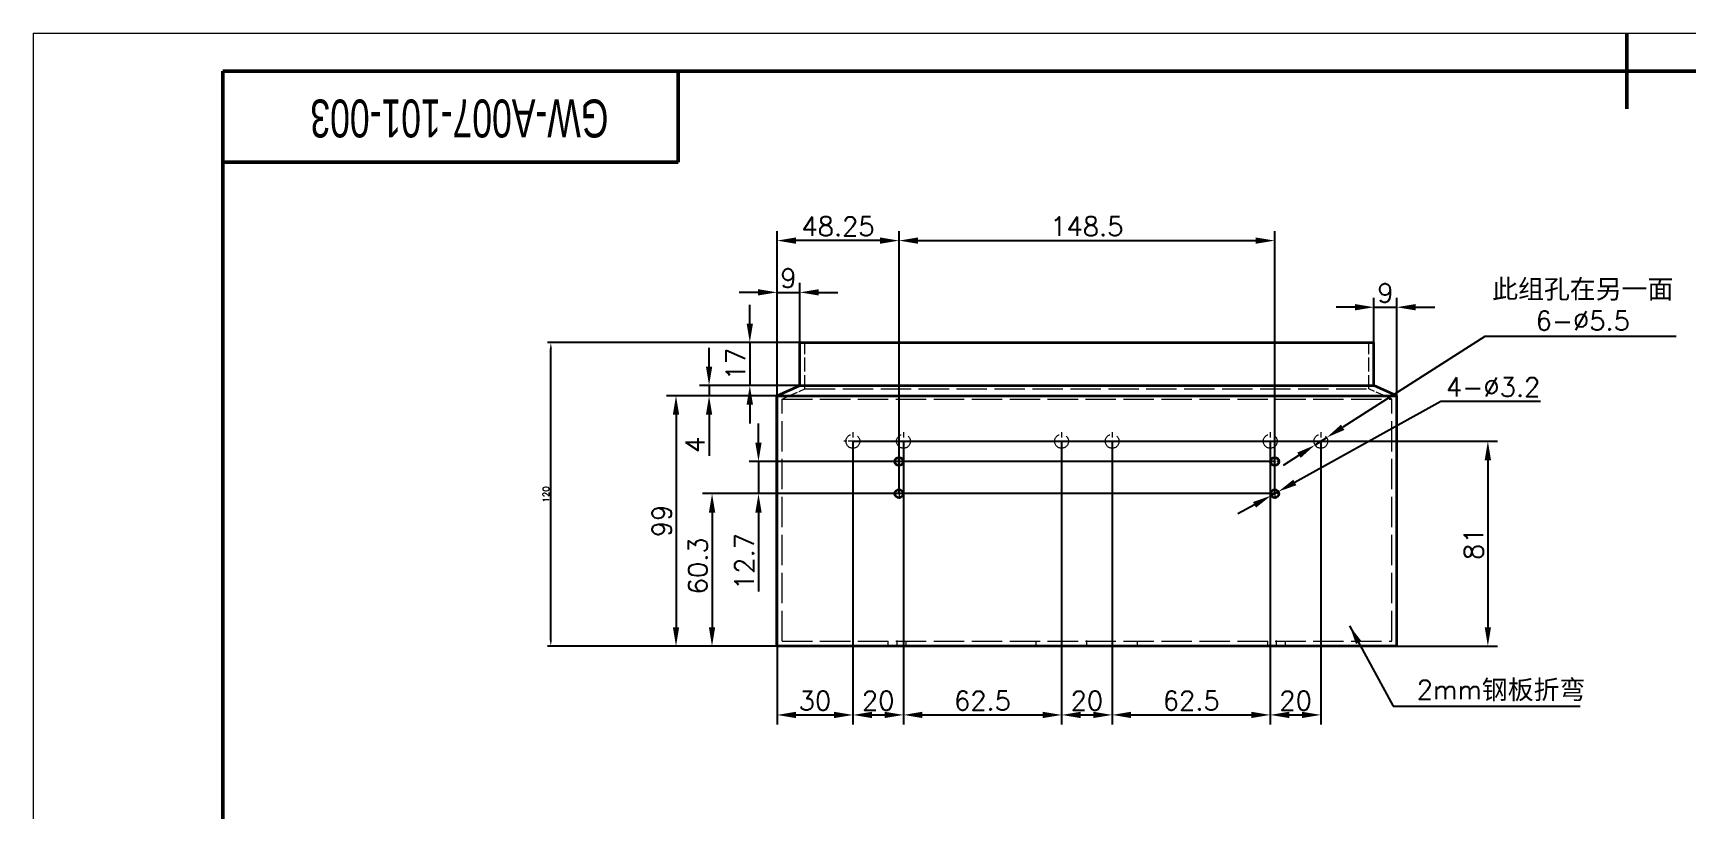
# Model space of a CAD drawing. Header units: millimetres. Extents: x -13336 to 61423, y -27528 to -3175.
# Drawn here: x -10348 to -9693, y -6257 to -5950 of the extents above; entities that cross this region are included whole.
import ezdxf

# ---------------------------------------------------------------- set-up
doc = ezdxf.new("R2010")
doc.units = ezdxf.units.MM
for name, pattern in [('CENTER2', [28.575, 19.05, -3.175, 3.175, -3.175]), ('DASHDOT', [18.5, 12, -3, 0.5, -3]), ('DASHED', [15, 12, -3])]:
    doc.linetypes.add(name, pattern=pattern)
for name, color, linetype, lineweight in [('09图框', 4, 'Continuous', 15), ('中心线', 1, 'CENTER2', 15), ('文字', 3, 'Continuous', 15), ('轮廓线', 7, 'Continuous', 50)]:
    doc.layers.add(name, color=color, linetype=linetype, lineweight=lineweight)
doc.styles.get("Standard").update_dxf_attribs({"font": 'txt', "bigfont": 'gbcbig.shx'})
doc.styles.add('汉字 5号', font='FSGB2312.ttf', dxfattribs={"width": 0.7, "height": 5})
doc.dimstyles.new('1：3', dxfattribs={"dimscale": 3, "dimtxt": 2.5, "dimasz": 2.5, "dimexe": 1.25, "dimexo": 0, "dimtad": 1, "dimdsep": 46, "dimtxsty": 'Standard', "dimcen": 2.5, "dimclrd": 3, "dimclre": 3, "dimclrt": 1, "dimadec": 0, "dimazin": 0, "dimtfac": 1, "dimtmove": 0, "dimatfit": 3, "dimfxl": 0, "dimarcsym": 0})
doc.dimstyles.new('1：3$3', dxfattribs={"dimscale": 3, "dimtxt": 2.5, "dimasz": 2.5, "dimexe": 1.25, "dimexo": 0, "dimtad": 1, "dimtoh": 1, "dimdsep": 46, "dimtxsty": 'Standard', "dimcen": 2.5, "dimclrd": 3, "dimclre": 3, "dimclrt": 1, "dimadec": 0, "dimazin": 0, "dimtfac": 1, "dimtmove": 0, "dimatfit": 3, "dimfxl": 0, "dimarcsym": 0})
doc.dimstyles.new('ISO-25', dxfattribs={"dimtxt": 2.5, "dimasz": 2.5, "dimexe": 1.25, "dimexo": 0.625, "dimtad": 1, "dimtxsty": 'Standard', "dimcen": 2.5, "dimadec": 0, "dimazin": 0, "dimtfac": 1, "dimtmove": 0, "dimatfit": 3, "dimfxl": 0, "dimarcsym": 0})

# ---------------------------------------------------------------- blocks, each defined once
blk = doc.blocks.new('A3图框')
at = {"layer": '09图框', "linetype": 'ByBlock', "lineweight": 15}
blk.add_line((66985.19, 10662.44), (66985.19, 10365.44), dxfattribs=at)
at = {"layer": '09图框', "linetype": 'Continuous', "lineweight": 15}
blk.add_line((66985.19, 10662.44), (67405.19, 10662.44), dxfattribs=at)
at = {"layer": '中心线', "color": 7, "linetype": 'Continuous', "lineweight": 50}
for p, q in [((67010.19, 10657.44), (67400.19, 10657.44)), ((67010.19, 10645.44), (67070.19, 10645.44))]:
    blk.add_line(p, q, dxfattribs=at)
at = {"layer": '轮廓线'}
blk.add_line((67195.19, 10662.44), (67195.19, 10652.44), dxfattribs=at)
at = {"layer": '轮廓线', "color": 7, "linetype": 'ByBlock', "lineweight": 50}
for p, q in [((67010.19, 10370.44), (67010.19, 10657.44)), ((67070.19, 10645.44), (67070.19, 10657.44))]:
    blk.add_line(p, q, dxfattribs=at)
blk = doc.blocks.new('*D128')
at = {"color": 3, "lineweight": -2, "transparency": 16777216}
for p, q in [((-10053.52, -6092.93), (-10097.2, -6092.93)), ((-10093.45, -6100.43), (-10093.45, -6184.43)), ((-10053.52, -6191.93), (-10097.2, -6191.93))]:
    blk.add_line(p, q, dxfattribs=at)
at = {"color": 3, "transparency": 16777216}
for points in [[(-10094.7, -6100.43), (-10092.2, -6100.43), (-10093.45, -6092.93)], [(-10094.7, -6184.43), (-10092.2, -6184.43), (-10093.45, -6191.93)]]:
    blk.add_solid(points, dxfattribs=at)
at = {"layer": 'Defpoints', "color": 0, "transparency": 16777216}
for p in [(-10053.52, -6092.93), (-10093.45, -6191.93), (-10053.52, -6191.93)]:
    blk.add_point(p, dxfattribs=at)
at = {"color": 1, "transparency": 16777216, "insert": (-10099.08, -6142.43), "char_height": 7.5, "attachment_point": 5, "rotation": 90}
blk.add_mtext('99', dxfattribs=at)
blk = doc.blocks.new('*D129')
at = {"color": 3, "lineweight": -2, "transparency": 16777216}
for p, q in [((-10080.37, -6081.43), (-10080.37, -6073.93)), ((-10044.52, -6088.93), (-10084.12, -6088.93)), ((-10080.37, -6088.93), (-10080.37, -6092.93)), ((-10053.52, -6092.93), (-10084.12, -6092.93)), ((-10080.37, -6100.43), (-10080.37, -6116.68))]:
    blk.add_line(p, q, dxfattribs=at)
at = {"color": 3, "transparency": 16777216}
for points in [[(-10081.62, -6081.43), (-10079.12, -6081.43), (-10080.37, -6088.93)], [(-10081.62, -6100.43), (-10079.12, -6100.43), (-10080.37, -6092.93)]]:
    blk.add_solid(points, dxfattribs=at)
at = {"layer": 'Defpoints', "color": 0, "transparency": 16777216}
for p in [(-10044.52, -6088.93), (-10080.37, -6092.93), (-10053.52, -6092.93)]:
    blk.add_point(p, dxfattribs=at)
at = {"color": 1, "transparency": 16777216, "insert": (-10085.99, -6112.3), "char_height": 7.5, "attachment_point": 5, "rotation": 90}
blk.add_mtext('4', dxfattribs=at)
blk = doc.blocks.new('*D130')
at = {"color": 3, "lineweight": -2, "transparency": 16777216}
for p, q in [((-10064.27, -6064.43), (-10064.27, -6056.93)), ((-10044.52, -6071.93), (-10068.02, -6071.93)), ((-10064.27, -6071.93), (-10064.27, -6088.93)), ((-10044.52, -6088.93), (-10068.02, -6088.93)), ((-10064.27, -6096.43), (-10064.27, -6103.93))]:
    blk.add_line(p, q, dxfattribs=at)
at = {"color": 3, "transparency": 16777216}
for points in [[(-10065.52, -6064.43), (-10063.02, -6064.43), (-10064.27, -6071.93)], [(-10065.52, -6096.43), (-10063.02, -6096.43), (-10064.27, -6088.93)]]:
    blk.add_solid(points, dxfattribs=at)
at = {"layer": 'Defpoints', "color": 0, "transparency": 16777216}
for p in [(-10044.52, -6071.93), (-10064.27, -6088.93), (-10044.52, -6088.93)]:
    blk.add_point(p, dxfattribs=at)
at = {"color": 1, "transparency": 16777216, "insert": (-10069.89, -6080.43), "char_height": 7.5, "attachment_point": 5, "rotation": 90}
blk.add_mtext('17', dxfattribs=at)
blk = doc.blocks.new('*D131')
at = {"color": 3, "lineweight": -2, "transparency": 16777216}
for p, q in [((-10053.52, -6092.93), (-10053.52, -6048.31)), ((-10044.52, -6088.93), (-10044.52, -6048.31)), ((-10061.02, -6052.06), (-10068.52, -6052.06)), ((-10053.52, -6052.06), (-10044.52, -6052.06)), ((-10037.02, -6052.06), (-10029.52, -6052.06))]:
    blk.add_line(p, q, dxfattribs=at)
at = {"color": 3, "transparency": 16777216}
for points in [[(-10061.02, -6050.81), (-10061.02, -6053.31), (-10053.52, -6052.06)], [(-10037.02, -6050.81), (-10037.02, -6053.31), (-10044.52, -6052.06)]]:
    blk.add_solid(points, dxfattribs=at)
at = {"layer": 'Defpoints', "color": 0, "transparency": 16777216}
for p in [(-10044.52, -6052.06), (-10044.52, -6088.93), (-10053.52, -6092.93)]:
    blk.add_point(p, dxfattribs=at)
at = {"color": 1, "transparency": 16777216, "insert": (-10049.02, -6046.44), "char_height": 7.5, "attachment_point": 5}
blk.add_mtext('9', dxfattribs=at)
blk = doc.blocks.new('*D132')
at = {"color": 3, "lineweight": -2, "transparency": 16777216}
for p, q in [((-9817.52, -6088.93), (-9817.52, -6054.19)), ((-9808.52, -6092.93), (-9808.52, -6054.19)), ((-9825.02, -6057.94), (-9832.52, -6057.94)), ((-9817.52, -6057.94), (-9808.52, -6057.94)), ((-9801.02, -6057.94), (-9793.52, -6057.94))]:
    blk.add_line(p, q, dxfattribs=at)
at = {"color": 3, "transparency": 16777216}
for points in [[(-9825.02, -6056.69), (-9825.02, -6059.19), (-9817.52, -6057.94)], [(-9801.02, -6056.69), (-9801.02, -6059.19), (-9808.52, -6057.94)]]:
    blk.add_solid(points, dxfattribs=at)
at = {"layer": 'Defpoints', "color": 0, "transparency": 16777216}
for p in [(-9808.52, -6057.94), (-9817.52, -6088.93), (-9808.52, -6092.93)]:
    blk.add_point(p, dxfattribs=at)
at = {"color": 1, "transparency": 16777216, "insert": (-9813.02, -6052.32), "char_height": 7.5, "attachment_point": 5}
blk.add_mtext('9', dxfattribs=at)
blk = doc.blocks.new('*D133')
at = {"color": 3, "lineweight": -2, "transparency": 16777216}
for p, q in [((-10023.52, -6110.93), (-9768.75, -6110.93)), ((-9772.5, -6118.43), (-9772.5, -6184.43)), ((-10009.52, -6191.93), (-9768.75, -6191.93))]:
    blk.add_line(p, q, dxfattribs=at)
at = {"color": 3, "transparency": 16777216}
for points in [[(-9773.75, -6118.43), (-9771.25, -6118.43), (-9772.5, -6110.93)], [(-9773.75, -6184.43), (-9771.25, -6184.43), (-9772.5, -6191.93)]]:
    blk.add_solid(points, dxfattribs=at)
at = {"layer": 'Defpoints', "color": 0, "transparency": 16777216}
for p in [(-10023.52, -6110.93), (-10009.52, -6191.93), (-9772.5, -6191.93)]:
    blk.add_point(p, dxfattribs=at)
at = {"color": 1, "transparency": 16777216, "insert": (-9778.13, -6151.43), "char_height": 7.5, "attachment_point": 5, "rotation": 90}
blk.add_mtext('81', dxfattribs=at)
blk = doc.blocks.new('*D134')
at = {"color": 3, "lineweight": -2, "transparency": 16777216}
for p, q in [((-10053.52, -6092.93), (-10053.52, -6222.87)), ((-10023.52, -6110.93), (-10023.52, -6222.87)), ((-10046.02, -6219.12), (-10031.02, -6219.12))]:
    blk.add_line(p, q, dxfattribs=at)
at = {"color": 3, "transparency": 16777216}
for points in [[(-10046.02, -6217.87), (-10046.02, -6220.37), (-10053.52, -6219.12)], [(-10031.02, -6217.87), (-10031.02, -6220.37), (-10023.52, -6219.12)]]:
    blk.add_solid(points, dxfattribs=at)
at = {"layer": 'Defpoints', "color": 0, "transparency": 16777216}
for p in [(-10053.52, -6092.93), (-10023.52, -6110.93), (-10023.52, -6219.12)]:
    blk.add_point(p, dxfattribs=at)
at = {"color": 1, "transparency": 16777216, "insert": (-10038.52, -6213.49), "char_height": 7.5, "attachment_point": 5}
blk.add_mtext('30', dxfattribs=at)
blk = doc.blocks.new('*D135')
at = {"color": 3, "lineweight": -2, "transparency": 16777216}
for p, q in [((-10023.52, -6110.93), (-10023.52, -6222.87)), ((-10003.52, -6110.93), (-10003.52, -6222.87)), ((-10016.02, -6219.12), (-10011.02, -6219.12))]:
    blk.add_line(p, q, dxfattribs=at)
at = {"color": 3, "transparency": 16777216}
for points in [[(-10016.02, -6217.87), (-10016.02, -6220.37), (-10023.52, -6219.12)], [(-10011.02, -6217.87), (-10011.02, -6220.37), (-10003.52, -6219.12)]]:
    blk.add_solid(points, dxfattribs=at)
at = {"layer": 'Defpoints', "color": 0, "transparency": 16777216}
for p in [(-10023.52, -6110.93), (-10003.52, -6110.93), (-10003.52, -6219.12)]:
    blk.add_point(p, dxfattribs=at)
at = {"color": 1, "transparency": 16777216, "insert": (-10013.52, -6213.49), "char_height": 7.5, "attachment_point": 5}
blk.add_mtext('20', dxfattribs=at)
blk = doc.blocks.new('*D136')
at = {"color": 3, "lineweight": -2, "transparency": 16777216}
for p, q in [((-10003.52, -6110.93), (-10003.52, -6222.87)), ((-9941.02, -6110.93), (-9941.02, -6222.87)), ((-9996.02, -6219.12), (-9948.52, -6219.12))]:
    blk.add_line(p, q, dxfattribs=at)
at = {"color": 3, "transparency": 16777216}
for points in [[(-9996.02, -6217.87), (-9996.02, -6220.37), (-10003.52, -6219.12)], [(-9948.52, -6217.87), (-9948.52, -6220.37), (-9941.02, -6219.12)]]:
    blk.add_solid(points, dxfattribs=at)
at = {"layer": 'Defpoints', "color": 0, "transparency": 16777216}
for p in [(-10003.52, -6110.93), (-9941.02, -6110.93), (-9941.02, -6219.12)]:
    blk.add_point(p, dxfattribs=at)
at = {"color": 1, "transparency": 16777216, "insert": (-9972.27, -6213.49), "char_height": 7.5, "attachment_point": 5}
blk.add_mtext('62.5', dxfattribs=at)
blk = doc.blocks.new('*D137')
at = {"color": 3, "lineweight": -2, "transparency": 16777216}
for p, q in [((-9941.02, -6110.93), (-9941.02, -6222.87)), ((-9921.02, -6110.93), (-9921.02, -6222.87)), ((-9933.52, -6219.12), (-9928.52, -6219.12))]:
    blk.add_line(p, q, dxfattribs=at)
at = {"color": 3, "transparency": 16777216}
for points in [[(-9933.52, -6217.87), (-9933.52, -6220.37), (-9941.02, -6219.12)], [(-9928.52, -6217.87), (-9928.52, -6220.37), (-9921.02, -6219.12)]]:
    blk.add_solid(points, dxfattribs=at)
at = {"layer": 'Defpoints', "color": 0, "transparency": 16777216}
for p in [(-9941.02, -6110.93), (-9921.02, -6110.93), (-9921.02, -6219.12)]:
    blk.add_point(p, dxfattribs=at)
at = {"color": 1, "transparency": 16777216, "insert": (-9931.02, -6213.49), "char_height": 7.5, "attachment_point": 5}
blk.add_mtext('20', dxfattribs=at)
blk = doc.blocks.new('*D138')
at = {"color": 3, "lineweight": -2, "transparency": 16777216}
for p, q in [((-9921.02, -6110.93), (-9921.02, -6222.86)), ((-9858.52, -6110.93), (-9858.52, -6222.86)), ((-9913.52, -6219.11), (-9866.02, -6219.11))]:
    blk.add_line(p, q, dxfattribs=at)
at = {"color": 3, "transparency": 16777216}
for points in [[(-9913.52, -6217.86), (-9913.52, -6220.36), (-9921.02, -6219.11)], [(-9866.02, -6217.86), (-9866.02, -6220.36), (-9858.52, -6219.11)]]:
    blk.add_solid(points, dxfattribs=at)
at = {"layer": 'Defpoints', "color": 0, "transparency": 16777216}
for p in [(-9921.02, -6110.93), (-9858.52, -6110.93), (-9858.52, -6219.11)]:
    blk.add_point(p, dxfattribs=at)
at = {"color": 1, "transparency": 16777216, "insert": (-9889.77, -6213.48), "char_height": 7.5, "attachment_point": 5}
blk.add_mtext('62.5', dxfattribs=at)
blk = doc.blocks.new('*D139')
at = {"color": 3, "lineweight": -2, "transparency": 16777216}
for p, q in [((-9858.52, -6110.93), (-9858.52, -6222.86)), ((-9838.52, -6110.93), (-9838.52, -6222.86)), ((-9851.02, -6219.11), (-9846.02, -6219.11))]:
    blk.add_line(p, q, dxfattribs=at)
at = {"color": 3, "transparency": 16777216}
for points in [[(-9851.02, -6217.86), (-9851.02, -6220.36), (-9858.52, -6219.11)], [(-9846.02, -6217.86), (-9846.02, -6220.36), (-9838.52, -6219.11)]]:
    blk.add_solid(points, dxfattribs=at)
at = {"layer": 'Defpoints', "color": 0, "transparency": 16777216}
for p in [(-9858.52, -6110.93), (-9838.52, -6110.93), (-9838.52, -6219.11)]:
    blk.add_point(p, dxfattribs=at)
at = {"color": 1, "transparency": 16777216, "insert": (-9848.52, -6213.48), "char_height": 7.5, "attachment_point": 5}
blk.add_mtext('20', dxfattribs=at)
blk = doc.blocks.new('*D140')
at = {"color": 3, "lineweight": -2, "transparency": 16777216}
for p, q in [((-10053.52, -6131.63), (-10053.52, -6027.86)), ((-10012.77, -6031.61), (-10046.02, -6031.61)), ((-10005.27, -6131.63), (-10005.27, -6027.86))]:
    blk.add_line(p, q, dxfattribs=at)
at = {"color": 3, "transparency": 16777216}
for points in [[(-10046.02, -6030.36), (-10046.02, -6032.86), (-10053.52, -6031.61)], [(-10012.77, -6030.36), (-10012.77, -6032.86), (-10005.27, -6031.61)]]:
    blk.add_solid(points, dxfattribs=at)
at = {"layer": 'Defpoints', "color": 0, "transparency": 16777216}
for p in [(-10053.52, -6031.61), (-10053.52, -6131.63), (-10005.27, -6131.63)]:
    blk.add_point(p, dxfattribs=at)
at = {"color": 1, "transparency": 16777216, "insert": (-10029.4, -6025.99), "char_height": 7.5, "attachment_point": 5}
blk.add_mtext('48.25', dxfattribs=at)
blk = doc.blocks.new('*D141')
at = {"color": 3, "lineweight": -2, "transparency": 16777216}
for p, q in [((-10005.27, -6118.93), (-10005.27, -6027.86)), ((-9997.77, -6031.61), (-9864.27, -6031.61)), ((-9856.77, -6131.63), (-9856.77, -6027.86))]:
    blk.add_line(p, q, dxfattribs=at)
at = {"color": 3, "transparency": 16777216}
for points in [[(-9997.77, -6030.36), (-9997.77, -6032.86), (-10005.27, -6031.61)], [(-9864.27, -6030.36), (-9864.27, -6032.86), (-9856.77, -6031.61)]]:
    blk.add_solid(points, dxfattribs=at)
at = {"layer": 'Defpoints', "color": 0, "transparency": 16777216}
for p in [(-9856.77, -6031.61), (-10005.27, -6118.93), (-9856.77, -6131.63)]:
    blk.add_point(p, dxfattribs=at)
at = {"color": 1, "transparency": 16777216, "insert": (-9931.02, -6025.99), "char_height": 7.5, "attachment_point": 5}
blk.add_mtext('148.5', dxfattribs=at)
blk = doc.blocks.new('*D142')
at = {"color": 3, "lineweight": -2, "transparency": 16777216}
for p, q in [((-9856.77, -6131.63), (-10082.95, -6131.63)), ((-10079.2, -6139.13), (-10079.2, -6184.43)), ((-9856.02, -6191.93), (-10082.95, -6191.93))]:
    blk.add_line(p, q, dxfattribs=at)
at = {"color": 3, "transparency": 16777216}
for points in [[(-10080.45, -6139.13), (-10077.95, -6139.13), (-10079.2, -6131.63)], [(-10080.45, -6184.43), (-10077.95, -6184.43), (-10079.2, -6191.93)]]:
    blk.add_solid(points, dxfattribs=at)
at = {"layer": 'Defpoints', "color": 0, "transparency": 16777216}
for p in [(-9856.77, -6131.63), (-10079.2, -6191.93), (-9856.02, -6191.93)]:
    blk.add_point(p, dxfattribs=at)
at = {"color": 1, "transparency": 16777216, "insert": (-10084.82, -6160.2), "char_height": 7.5, "attachment_point": 5, "rotation": 90}
blk.add_mtext('60.3', dxfattribs=at)
blk = doc.blocks.new('*D143')
at = {"color": 3, "lineweight": -2, "transparency": 16777216}
for p, q in [((-10060.84, -6111.43), (-10060.84, -6103.93)), ((-9856.77, -6118.93), (-10064.59, -6118.93)), ((-10060.84, -6118.93), (-10060.84, -6131.63)), ((-9856.77, -6131.63), (-10064.59, -6131.63)), ((-10060.84, -6139.13), (-10060.84, -6170.38))]:
    blk.add_line(p, q, dxfattribs=at)
at = {"color": 3, "transparency": 16777216}
for points in [[(-10062.09, -6111.43), (-10059.59, -6111.43), (-10060.84, -6118.93)], [(-10062.09, -6139.13), (-10059.59, -6139.13), (-10060.84, -6131.63)]]:
    blk.add_solid(points, dxfattribs=at)
at = {"layer": 'Defpoints', "color": 0, "transparency": 16777216}
for p in [(-9856.77, -6118.93), (-10060.84, -6131.63), (-9856.77, -6131.63)]:
    blk.add_point(p, dxfattribs=at)
at = {"color": 1, "transparency": 16777216, "insert": (-10066.46, -6158.5), "char_height": 7.5, "attachment_point": 5, "rotation": 90}
blk.add_mtext('12.7', dxfattribs=at)
blk = doc.blocks.new('*D144')
at = {"color": 3, "lineweight": -2, "transparency": 16777216}
for p, q in [((-9791.03, -6095.15), (-9848.82, -6127.21)), ((-9751.65, -6095.15), (-9791.03, -6095.15)), ((-9864.73, -6136.04), (-9871.29, -6139.68)), ((-9858.17, -6132.4), (-9855.38, -6130.85))]:
    blk.add_line(p, q, dxfattribs=at)
at = {"color": 3, "transparency": 16777216}
for points in [[(-9849.42, -6126.12), (-9848.21, -6128.31), (-9855.38, -6130.85)], [(-9865.34, -6134.95), (-9864.13, -6137.14), (-9858.17, -6132.4)]]:
    blk.add_solid(points, dxfattribs=at)
at = {"layer": 'Defpoints', "color": 0, "transparency": 16777216}
for p in [(-9858.17, -6132.4), (-9855.38, -6130.85)]:
    blk.add_point(p, dxfattribs=at)
at = {"color": 1, "transparency": 16777216, "insert": (-9770.4, -6089.53), "char_height": 7.5, "attachment_point": 5}
blk.add_mtext('4-%%c3.2', dxfattribs=at)
blk = doc.blocks.new('*D145')
at = {"color": 3, "lineweight": -2, "transparency": 16777216}
for p, q in [((-9773.72, -6069.5), (-9829.89, -6105.41)), ((-9698.09, -6069.5), (-9773.72, -6069.5)), ((-9840.84, -6112.41), (-9836.21, -6109.45)), ((-9847.16, -6116.45), (-9853.48, -6120.49))]:
    blk.add_line(p, q, dxfattribs=at)
at = {"color": 3, "transparency": 16777216}
for points in [[(-9830.56, -6104.35), (-9829.21, -6106.46), (-9836.21, -6109.45)], [(-9847.83, -6115.4), (-9846.49, -6117.5), (-9840.84, -6112.41)]]:
    blk.add_solid(points, dxfattribs=at)
at = {"layer": 'Defpoints', "color": 0, "transparency": 16777216}
for p in [(-9836.21, -6109.45), (-9840.84, -6112.41)]:
    blk.add_point(p, dxfattribs=at)
at = {"color": 1, "transparency": 16777216, "insert": (-9734.97, -6057), "char_height": 7.5, "attachment_point": 5}
blk.add_mtext('{\\fSimSun|b0|i0|c134|p2;此组孔在另一面}\\P6-∅5.5', dxfattribs=at)
blk = doc.blocks.new('*D268')
at = {"color": 0, "lineweight": -2, "transparency": 16777216}
for p, q in [((-9911.65, -6071.93), (-10144.19, -6071.93)), ((-10142.94, -6189.43), (-10142.94, -6074.43)), ((-9911.65, -6191.93), (-10144.19, -6191.93))]:
    blk.add_line(p, q, dxfattribs=at)
at = {"color": 0, "transparency": 16777216}
for points in [[(-10143.35, -6074.43), (-10142.52, -6074.43), (-10142.94, -6071.93)], [(-10143.35, -6189.43), (-10142.52, -6189.43), (-10142.94, -6191.93)]]:
    blk.add_solid(points, dxfattribs=at)
at = {"layer": 'Defpoints', "color": 0, "transparency": 16777216}
for p in [(-10142.94, -6071.93), (-9911.02, -6071.93), (-9911.02, -6191.93)]:
    blk.add_point(p, dxfattribs=at)
at = {"color": 0, "transparency": 16777216, "insert": (-10144.81, -6131.93), "char_height": 2.5, "attachment_point": 5, "rotation": 90}
blk.add_mtext('120', dxfattribs=at)

msp = doc.modelspace()

# ---------------------------------------------------------------- linework, layer by layer
at = {"color": 171, "lineweight": 35}
for p, q in [((-10044.524, -6071.928), (-9817.524, -6071.928)), ((-10044.524, -6088.928), (-9817.524, -6088.928)), ((-10053.524, -6092.928), (-9808.524, -6092.928)), ((-10053.524, -6191.928), (-10053.524, -6092.928)), ((-9808.524, -6191.928), (-9808.524, -6092.928)), ((-9808.524, -6191.928), (-10053.524, -6191.928))]:
    msp.add_line(p, q, dxfattribs=at)
at = {"color": 171, "lineweight": 35, "ltscale": 0.425}
for p, q in [((-10044.524, -6088.928), (-10044.524, -6071.928)), ((-9817.524, -6088.928), (-9817.524, -6071.928))]:
    msp.add_line(p, q, dxfattribs=at)
at = {"color": 2, "linetype": 'DASHED', "lineweight": 13, "ltscale": 0.457495}
msp.add_line((-10042.524, -6090.228), (-10042.524, -6071.928), dxfattribs=at)
at = {"color": 7, "linetype": 'DASHED', "lineweight": 13, "ltscale": 0.457495}
msp.add_line((-9819.524, -6090.228), (-9819.524, -6071.928), dxfattribs=at)
at = {"color": 171, "lineweight": 35, "ltscale": 0.246221}
for p, q in [((-10053.524, -6092.928), (-10044.524, -6088.928)), ((-9808.524, -6092.928), (-9817.524, -6088.928))]:
    msp.add_line(p, q, dxfattribs=at)
at = {"color": 2, "linetype": 'DASHED', "lineweight": 13, "ltscale": 0.246221}
msp.add_line((-10051.524, -6094.228), (-10042.524, -6090.228), dxfattribs=at)
at = {"color": 7, "linetype": 'DASHED', "lineweight": 13}
for p, q in [((-10044.524, -6088.928), (-9817.524, -6088.928)), ((-10042.524, -6090.228), (-9819.524, -6090.228)), ((-10053.524, -6092.928), (-9808.524, -6092.928)), ((-10051.524, -6094.228), (-9810.524, -6094.228))]:
    msp.add_line(p, q, dxfattribs=at)
at = {"color": 2, "linetype": 'DASHED', "lineweight": 13}
for p, q in [((-10042.524, -6090.228), (-9819.524, -6090.228)), ((-10051.524, -6189.928), (-10051.524, -6094.228)), ((-10051.524, -6094.228), (-9810.524, -6094.228)), ((-9810.524, -6189.928), (-9810.524, -6094.228)), ((-10051.524, -6189.928), (-9810.524, -6189.928))]:
    msp.add_line(p, q, dxfattribs=at)
at = {"color": 7, "linetype": 'DASHED', "lineweight": 13, "ltscale": 0.246221}
msp.add_line((-9810.524, -6094.228), (-9819.524, -6090.228), dxfattribs=at)
at = {"color": 1, "linetype": 'DASHDOT', "lineweight": 13, "ltscale": 0.178748}
for p, q in [((-10023.524, -6107.353), (-10023.524, -6114.503)), ((-10003.524, -6107.353), (-10003.524, -6114.503)), ((-9941.024, -6107.353), (-9941.024, -6114.503)), ((-9921.024, -6107.353), (-9921.024, -6114.503)), ((-9858.524, -6107.353), (-9858.524, -6114.503)), ((-9838.524, -6107.353), (-9838.524, -6114.503)), ((-10019.949, -6110.928), (-10027.099, -6110.928)), ((-9999.949, -6110.928), (-10007.099, -6110.928)), ((-9937.449, -6110.928), (-9944.599, -6110.928)), ((-9917.449, -6110.928), (-9924.599, -6110.928)), ((-9854.949, -6110.928), (-9862.099, -6110.928)), ((-9834.949, -6110.928), (-9842.099, -6110.928))]:
    msp.add_line(p, q, dxfattribs=at)
at = {"color": 1, "linetype": 'DASHDOT', "lineweight": 13, "ltscale": 0.104004}
for p, q in [((-10003.194, -6118.928), (-10007.354, -6118.928)), ((-9854.694, -6118.928), (-9858.854, -6118.928)), ((-10003.194, -6131.628), (-10007.354, -6131.628)), ((-9854.694, -6131.628), (-9858.854, -6131.628))]:
    msp.add_line(p, q, dxfattribs=at)
at = {"color": 1, "linetype": 'DASHDOT', "lineweight": 13, "ltscale": 0.104001}
for p, q in [((-10005.274, -6116.848), (-10005.274, -6121.008)), ((-9856.774, -6116.848), (-9856.774, -6121.008)), ((-10005.274, -6129.548), (-10005.274, -6133.708)), ((-9856.774, -6129.548), (-9856.774, -6133.708))]:
    msp.add_line(p, q, dxfattribs=at)
at = {"color": 7, "linetype": 'DASHED', "lineweight": 13, "ltscale": 0.05}
for p, q in [((-10009.524, -6191.928), (-10009.524, -6189.928)), ((-10009.524, -6191.928), (-10009.524, -6189.928)), ((-10002.524, -6191.928), (-10002.524, -6189.928)), ((-10002.524, -6191.928), (-10002.524, -6189.928)), ((-9951.024, -6191.928), (-9951.024, -6189.928)), ((-9911.024, -6191.928), (-9911.024, -6189.928)), ((-9859.524, -6191.928), (-9859.524, -6189.928)), ((-9859.524, -6191.928), (-9859.524, -6189.928)), ((-9852.524, -6191.928), (-9852.524, -6189.928)), ((-9852.524, -6191.928), (-9852.524, -6189.928))]:
    msp.add_line(p, q, dxfattribs=at)
at = {"color": 1, "linetype": 'DASHDOT', "lineweight": 13, "ltscale": 0.059998}
for p, q in [((-10006.024, -6192.128), (-10006.024, -6189.728)), ((-9931.024, -6192.128), (-9931.024, -6189.728)), ((-9856.024, -6192.128), (-9856.024, -6189.728))]:
    msp.add_line(p, q, dxfattribs=at)
at = {"color": 7, "linetype": 'DASHED', "lineweight": 13}
for centre in [(-10023.524, -6110.928), (-10003.524, -6110.928), (-9941.024, -6110.928), (-9921.024, -6110.928), (-9858.524, -6110.928), (-9838.524, -6110.928)]:
    msp.add_circle(centre, 2.75, dxfattribs=at)
at = {"color": 171, "lineweight": 35}
for centre in [(-10005.274, -6118.928), (-9856.774, -6118.928), (-10005.274, -6131.628), (-9856.774, -6131.628)]:
    msp.add_circle(centre, 1.6, dxfattribs=at)

# ---------------------------------------------------------------- block references
at = {"xscale": 3, "yscale": 3, "zscale": 3}
msp.add_blockref('A3图框', (-211303.165, -37936.895), dxfattribs=at)

# ---------------------------------------------------------------- texts
at = {"color": 1, "insert": (-9800.606, -6213.716), "char_height": 7.5, "attachment_point": 7}
msp.add_mtext('2mm{\\fSimSun|b0|i0|c134|p2;钢板折弯}', dxfattribs=at)
at = {"layer": '文字', "insert": (-10179.073, -5983.207), "char_height": 15, "width": 180, "attachment_point": 5, "rotation": 180, "style": '汉字 5号'}
msp.add_mtext('{\\C4;GW-A007-101-003}', dxfattribs=at)

# ---------------------------------------------------------------- dimensions: what is measured, and where the dimension line sits
at = {"color": 3}
for base, p1, p2, picture, middle in [((-10053.524, -6031.612), (-10005.274, -6131.628), (-10053.524, -6131.628), '*D140', (-10029.399, -6025.987)), ((-9856.774, -6031.612), (-10005.274, -6118.928), (-9856.774, -6131.628), '*D141', (-9931.024, -6025.987)), ((-10044.524, -6052.064), (-10053.524, -6092.928), (-10044.524, -6088.928), '*D131', (-10049.024, -6046.439)), ((-9808.524, -6057.941), (-9817.524, -6088.928), (-9808.524, -6092.928), '*D132', (-9813.024, -6052.316)), ((-10023.524, -6219.116), (-10053.524, -6092.928), (-10023.524, -6110.928), '*D134', (-10038.524, -6213.491)), ((-10003.524, -6219.116), (-10023.524, -6110.928), (-10003.524, -6110.928), '*D135', (-10013.524, -6213.491)), ((-9941.024, -6219.116), (-10003.524, -6110.928), (-9941.024, -6110.928), '*D136', (-9972.274, -6213.491)), ((-9921.024, -6219.116), (-9941.024, -6110.928), (-9921.024, -6110.928), '*D137', (-9931.024, -6213.491)), ((-9858.524, -6219.109), (-9921.024, -6110.928), (-9858.524, -6110.928), '*D138', (-9889.774, -6213.484)), ((-9838.524, -6219.109), (-9858.524, -6110.928), (-9838.524, -6110.928), '*D139', (-9848.524, -6213.484))]:
    dim = msp.add_linear_dim(base=base, p1=p1, p2=p2, dimstyle='1：3', dxfattribs=at)
    dim.commit()
    dim.dimension.update_dxf_attribs({"geometry": picture, "text_midpoint": middle})
dim = msp.add_diameter_dim_2p(p1=(-9840.841, -6112.409), p2=(-9836.207, -6109.447), text='{\\fSimSun|b0|i0|c134|p2;此组孔在另一面}\\P6-<>', dimstyle='1：3$3', dxfattribs=at)
dim.commit()
dim.dimension.update_dxf_attribs({"geometry": '*D145', "text_midpoint": (-9734.968, -6069.498), "dimtype": 163})
for base, p1, p2, picture, middle in [((-10064.27, -6088.928), (-10044.524, -6071.928), (-10044.524, -6088.928), '*D130', (-10069.895, -6080.428)), ((-10080.366, -6092.928), (-10044.524, -6088.928), (-10053.524, -6092.928), '*D129', (-10085.991, -6112.303)), ((-10093.452, -6191.928), (-10053.524, -6092.928), (-10053.524, -6191.928), '*D128', (-10099.077, -6142.428)), ((-10060.837, -6131.628), (-9856.774, -6118.928), (-9856.774, -6131.628), '*D143', (-10066.462, -6158.503)), ((-9772.503, -6191.928), (-10023.524, -6110.928), (-10009.524, -6191.928), '*D133', (-9778.128, -6151.428))]:
    dim = msp.add_linear_dim(base=base, p1=p1, p2=p2, angle=90, dimstyle='1：3', dxfattribs=at)
    dim.commit()
    dim.dimension.update_dxf_attribs({"geometry": picture, "text_midpoint": middle})
dim = msp.add_linear_dim(base=(-10142.938, -6071.928), p1=(-9911.024, -6191.928), p2=(-9911.024, -6071.928), angle=90, dimstyle='ISO-25')
dim.commit()
dim.dimension.update_dxf_attribs({"geometry": '*D268', "text_midpoint": (-10144.813, -6131.928)})
dim = msp.add_diameter_dim_2p(p1=(-9858.173, -6132.405), p2=(-9855.375, -6130.852), dimstyle='1：3$3', override={"dimpost": '4-%%c<>'}, dxfattribs=at)
dim.commit()
dim.dimension.update_dxf_attribs({"geometry": '*D144', "text_midpoint": (-9770.401, -6095.151), "dimtype": 163})
dim = msp.add_linear_dim(base=(-10079.199, -6191.928), p1=(-9856.774, -6131.628), p2=(-9856.024, -6191.928), angle=90, dimstyle='1：3', dxfattribs=at)
dim.commit()
dim.dimension.update_dxf_attribs({"geometry": '*D142', "text_midpoint": (-10079.199, -6160.204), "dimtype": 160})

# ---------------------------------------------------------------- leaders
at = {"color": 3, "annotation_type": 0, "has_hookline": 1, "hookline_direction": 0, "text_width": 64.609}
msp.add_leader([(-9827.134, -6183.932), (-9809.981, -6215.591), (-9802.481, -6215.591)], dimstyle='1：3', override={"dimgap": 0.625, "dimtad": 1}, dxfattribs=at)

doc.saveas('drawing.dxf')
